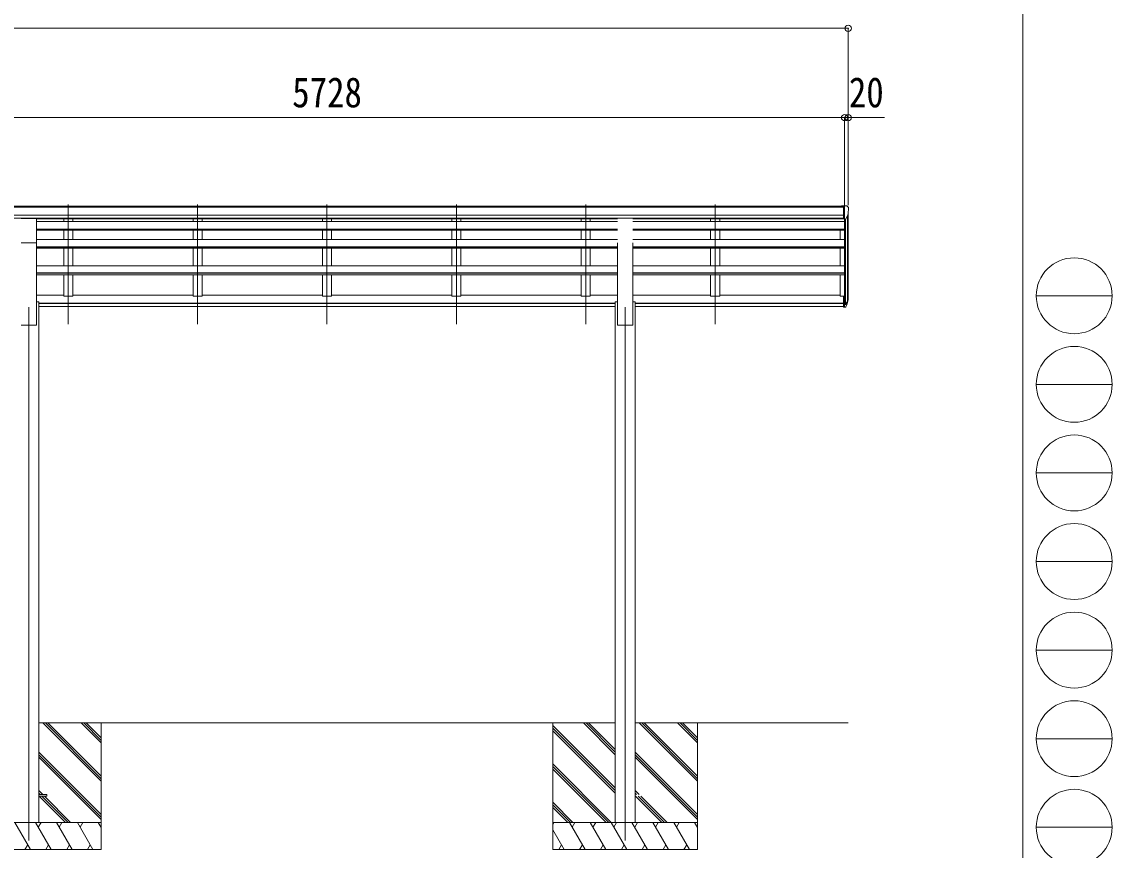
# Model space of a CAD drawing. Units: millimetres at full size. Extents: x -9783 to 9892, y -6828 to 6752.
# Drawn here: x 3858 to 9892, y -4330 to 252 of the extents above; entities that cross this region are included whole.
import ezdxf
from ezdxf.enums import TextEntityAlignment as Align

# ---------------------------------------------------------------- set-up
doc = ezdxf.new("R2010")
doc.units = ezdxf.units.MM
doc.header["$LTSCALE"] = 35
doc.header["$PDMODE"] = 32
doc.header["$PDSIZE"] = 35
for name, color, linetype, lineweight in [('0-0_0', 7, 'Continuous', 9), ('0-1_本体', 4, 'Continuous', 9), ('0-2_部品', 7, 'Continuous', 9), ('0-8_PARTS2', 2, 'Continuous', 9), ('0-A_寸法', 6, 'Continuous', 9), ('F-0_240', 7, 'Continuous', 9)]:
    doc.layers.add(name, color=color, linetype=linetype, lineweight=lineweight)
doc.styles.add('ＭＳ ゴシック', font='')
doc.styles.get('ＭＳ ゴシック').set_extended_font_data('MS Gothic')

msp = doc.modelspace()

# ---------------------------------------------------------------- linework, layer by layer
at = {"layer": '0-0_0'}
for p, q in [((7141.99, -3626.18), (3951.99, -3626.18)), ((4296.99, -3948.64), (3974.53, -3626.18)), ((4296.99, -3934.5), (3988.67, -3626.18)), ((4296.99, -3920.36), (4002.81, -3626.18)), ((4296.99, -3736.51), (4186.66, -3626.18)), ((4296.99, -3722.37), (4200.8, -3626.18)), ((4296.99, -3708.23), (4214.95, -3626.18)), ((4296.99, -3626.18), (4296.99, -4326.18)), ((6796.99, -3626.18), (6796.99, -4326.18)), ((7141.99, -3985.86), (6796.99, -3640.86)), ((7141.99, -4000), (6796.99, -3655)), ((7141.99, -4014.14), (6796.99, -3669.14)), ((7141.99, -3802.01), (6966.16, -3626.18)), ((7141.99, -3787.87), (6980.3, -3626.18)), ((7141.99, -3773.73), (6994.45, -3626.18)), ((8430.99, -3626.18), (7251.99, -3626.18)), ((7596.99, -3948.64), (7274.53, -3626.18)), ((7596.99, -3934.5), (7288.67, -3626.18)), ((7596.99, -3920.36), (7302.81, -3626.18)), ((7596.99, -3736.51), (7486.66, -3626.18)), ((7596.99, -3722.37), (7500.8, -3626.18)), ((7596.99, -3708.23), (7514.95, -3626.18)), ((7596.99, -3626.18), (7596.99, -4326.18)), ((4296.99, -4132.49), (3951.99, -3787.49)), ((7596.99, -4132.49), (7251.99, -3787.49)), ((4296.99, -4146.63), (3951.99, -3801.63)), ((4296.99, -4160.77), (3951.99, -3815.78)), ((7120.19, -4176.18), (6796.99, -3852.99)), ((7596.99, -4146.63), (7251.99, -3801.63)), ((7596.99, -4160.77), (7251.99, -3815.78)), ((7106.04, -4176.18), (6796.99, -3867.13)), ((7091.9, -4176.18), (6796.99, -3881.28)), ((3974.05, -4021.68), (3951.99, -3999.62)), ((3959.91, -4021.68), (3951.99, -4013.77)), ((4100.27, -4176.18), (3954.77, -4030.68)), ((4114.41, -4176.18), (3968.91, -4030.68)), ((4128.55, -4176.18), (3983.05, -4030.68)), ((7274.05, -4021.68), (7251.99, -3999.62)), ((7259.91, -4021.68), (7251.99, -4013.77)), ((7400.27, -4176.18), (7254.77, -4030.68)), ((7414.41, -4176.18), (7268.91, -4030.68)), ((7428.55, -4176.18), (7283.05, -4030.68)), ((6908.05, -4176.18), (6796.99, -4065.12)), ((6893.91, -4176.18), (6796.99, -4079.26)), ((6879.77, -4176.18), (6796.99, -4093.41)), ((3496.99, -4176.18), (4296.99, -4176.18)), ((3905.84, -4326.18), (3819.23, -4176.18)), ((4021.31, -4326.18), (3934.7, -4176.18)), ((3949.71, -4202.16), (3964.71, -4176.18)), ((4136.78, -4326.18), (4050.17, -4176.18)), ((4065.18, -4202.16), (4080.18, -4176.18)), ((4252.25, -4326.18), (4165.64, -4176.18)), ((4180.64, -4202.16), (4195.65, -4176.18)), ((4296.99, -4203.68), (4281.11, -4176.18)), ((6796.99, -4176.18), (7596.99, -4176.18)), ((6802.82, -4176.18), (6796.99, -4186.28)), ((6859.43, -4326.18), (6796.99, -4218.04)), ((6974.9, -4326.18), (6888.29, -4176.18)), ((6918.29, -4176.18), (6903.29, -4202.16)), ((7090.37, -4326.18), (7003.76, -4176.18)), ((7018.76, -4202.16), (7033.76, -4176.18)), ((7205.84, -4326.18), (7119.23, -4176.18)), ((7134.23, -4202.16), (7149.24, -4176.18)), ((7321.31, -4326.18), (7234.7, -4176.18)), ((7249.71, -4202.16), (7264.71, -4176.18)), ((7436.78, -4326.18), (7350.17, -4176.18)), ((7365.18, -4202.16), (7380.18, -4176.18)), ((7552.25, -4326.18), (7465.64, -4176.18)), ((7480.64, -4202.16), (7495.65, -4176.18)), ((7596.99, -4203.68), (7581.11, -4176.18)), ((4296.99, -4326.18), (3496.99, -4326.18)), ((3890.84, -4300.2), (3875.84, -4326.18)), ((4006.31, -4300.2), (3991.31, -4326.18)), ((4121.78, -4300.2), (4106.78, -4326.18)), ((4237.25, -4300.2), (4222.25, -4326.18)), ((7596.99, -4326.18), (6796.99, -4326.18)), ((6844.43, -4300.2), (6829.43, -4326.18)), ((6959.9, -4300.2), (6944.9, -4326.18)), ((7075.37, -4300.2), (7060.37, -4326.18)), ((7190.84, -4300.2), (7175.84, -4326.18)), ((7306.31, -4300.2), (7291.31, -4326.18)), ((7421.78, -4300.2), (7406.78, -4326.18)), ((7537.25, -4300.2), (7522.25, -4326.18))]:
    msp.add_line(p, q, dxfattribs=at)
at = {"layer": '0-1_本体'}
for p, q in [((8404.49, -773.11), (2689.49, -773.11)), ((8404.49, -767.76), (2699.49, -767.76)), ((8404.49, -816.63), (2689.49, -816.63)), ((8404.49, -834.3), (2689.49, -834.3)), ((7154.49, -836.79), (3939.49, -836.79)), ((4089.99, -836.79), (4089.99, -852.53)), ((4139.99, -836.79), (4139.99, -852.53)), ((4805.99, -836.68), (4805.99, -852.95)), ((4855.99, -836.68), (4855.99, -852.95)), ((5521.99, -836.68), (5521.99, -852.95)), ((5571.99, -836.68), (5571.99, -852.95)), ((6237.99, -836.68), (6237.99, -852.95)), ((6287.99, -836.68), (6287.99, -852.95)), ((6953.99, -836.68), (6953.99, -852.95)), ((7003.99, -836.68), (7003.99, -852.95)), ((7239.49, -836.68), (8404.49, -836.68)), ((7669.99, -836.68), (7669.99, -852.95)), ((7719.99, -836.68), (7719.99, -852.95)), ((8410.99, -838.14), (8410.99, -1264.74)), ((8416.99, -838.66), (8416.99, -1309.18)), ((8426.71, -823.31), (8426.71, -1291.18)), ((8430.99, -1266.91), (8430.99, -804.51)), ((3939.49, -852.53), (7154.49, -852.53)), ((7154.49, -894.23), (3939.49, -894.23)), ((7154.49, -895.92), (3939.49, -895.92)), ((7154.49, -900.33), (3939.49, -900.33)), ((4089.99, -900.33), (4089.99, -951.32)), ((4089.99, -900.74), (4089.99, -906.51)), ((4139.99, -900.33), (4139.99, -951.32)), ((4139.99, -900.74), (4139.99, -906.51)), ((4805.99, -900.33), (4805.99, -951.32)), ((4805.99, -900.74), (4805.99, -906.51)), ((4855.99, -900.33), (4855.99, -951.32)), ((4855.99, -900.74), (4855.99, -906.51)), ((5521.99, -900.33), (5521.99, -951.32)), ((5521.99, -900.74), (5521.99, -906.51)), ((5571.99, -900.33), (5571.99, -951.32)), ((5571.99, -900.74), (5571.99, -906.51)), ((6237.99, -900.33), (6237.99, -951.32)), ((6237.99, -900.74), (6237.99, -906.51)), ((6287.99, -900.33), (6287.99, -951.32)), ((6287.99, -900.74), (6287.99, -906.51)), ((6953.99, -900.33), (6953.99, -951.32)), ((6953.99, -900.74), (6953.99, -906.51)), ((7003.99, -900.33), (7003.99, -906.1)), ((7003.99, -900.33), (7003.99, -951.31)), ((7239.49, -852.53), (8410.99, -852.53)), ((8410.99, -894.23), (7239.49, -894.23)), ((8410.99, -895.92), (7239.49, -895.92)), ((8410.99, -900.33), (7239.49, -900.33)), ((7669.99, -900.33), (7669.99, -906.1)), ((7669.99, -900.33), (7669.99, -951.31)), ((7719.99, -900.33), (7719.99, -906.1)), ((7719.99, -900.33), (7719.99, -951.31)), ((8385.99, -951.31), (8385.99, -900.33)), ((7154.49, -951.32), (3939.49, -951.32)), ((8410.99, -951.32), (7239.49, -951.32)), ((3939.49, -1426.17), (3939.49, -970.54)), ((7154.49, -991.97), (3939.49, -991.97)), ((7154.49, -993.65), (3939.49, -993.65)), ((7154.49, -1000.38), (3939.49, -1000.38)), ((4089.99, -1000.77), (4089.99, -1097.05)), ((4139.99, -1000.77), (4139.99, -1097.05)), ((4805.99, -1000.77), (4805.99, -1097.05)), ((4855.99, -1000.77), (4855.99, -1097.05)), ((5521.99, -1000.77), (5521.99, -1097.05)), ((5571.99, -1000.77), (5571.99, -1097.05)), ((6237.99, -1000.77), (6237.99, -1097.05)), ((6287.99, -1000.77), (6287.99, -1097.05)), ((6953.99, -1000.36), (6953.99, -1097.05)), ((7003.99, -1000.36), (7003.99, -1097.05)), ((7154.49, -1426.17), (7154.49, -970.54)), ((7239.49, -1426.17), (7239.49, -970.54)), ((8410.99, -991.97), (7239.49, -991.97)), ((8410.99, -993.65), (7239.49, -993.65)), ((8410.99, -1000.38), (7239.49, -1000.38)), ((7669.99, -1000.36), (7669.99, -1097.05)), ((7719.99, -1000.36), (7719.99, -1097.05)), ((8385.99, -1097.05), (8385.99, -1000.36)), ((7154.49, -1097.05), (3939.49, -1097.05)), ((3939.49, -1136.52), (7154.49, -1136.52)), ((3939.49, -1138.19), (7154.49, -1138.19)), ((8410.99, -1097.05), (7239.49, -1097.05)), ((7239.49, -1136.52), (8410.99, -1136.52)), ((7239.49, -1138.19), (8410.99, -1138.19)), ((3939.49, -1147.24), (7154.49, -1147.24)), ((4139.99, -1147.24), (4139.99, -1265.57)), ((4855.99, -1147.24), (4855.99, -1265.57)), ((5571.99, -1147.24), (5571.99, -1265.57)), ((6287.99, -1147.24), (6287.99, -1265.57)), ((7003.99, -1147.24), (7003.99, -1265.57)), ((7239.49, -1147.24), (8410.99, -1147.24)), ((7719.99, -1147.24), (7719.99, -1265.57)), ((8385.99, -1265.57), (8385.99, -1147.65)), ((4089.99, -1260.36), (3939.49, -1260.36)), ((4805.99, -1260.36), (4139.99, -1260.36)), ((5521.99, -1260.36), (4855.99, -1260.36)), ((6237.99, -1260.36), (5571.99, -1260.36)), ((6953.99, -1260.36), (6287.99, -1260.36)), ((7154.49, -1260.36), (7003.99, -1260.36)), ((7669.99, -1260.36), (7239.49, -1260.36)), ((8385.99, -1260.36), (7719.99, -1260.36)), ((8404.49, -1265.57), (8385.99, -1265.57)), ((3951.99, -1296.17), (3939.49, -1296.17)), ((3951.99, -1296.17), (3951.99, -4176.17)), ((7141.99, -1304.66), (3951.99, -1304.66)), ((7141.99, -1306.04), (3951.99, -1306.04)), ((7141.99, -1323.22), (3951.99, -1323.22)), ((7141.99, -1296.17), (7141.99, -4176.17)), ((7154.49, -1296.17), (7141.99, -1296.17)), ((7251.99, -1296.17), (7239.49, -1296.17)), ((7251.99, -1296.17), (7251.99, -4176.17)), ((8404.49, -1304.66), (7251.99, -1304.66)), ((8404.49, -1306.04), (7251.99, -1306.04)), ((8404.49, -1323.22), (7251.99, -1323.22)), ((3939.49, -1426.17), (3854.49, -1426.17)), ((7239.49, -1426.17), (7154.49, -1426.17))]:
    msp.add_line(p, q, dxfattribs=at)
for points in [[(4089.99, -1147.24), (4089.99, -1265.57), (4139.99, -1265.57)], [(4805.99, -1147.24), (4805.99, -1265.57), (4855.99, -1265.57)], [(5521.99, -1147.24), (5521.99, -1265.57), (5571.99, -1265.57)], [(6237.99, -1147.24), (6237.99, -1265.57), (6287.99, -1265.57)], [(6953.99, -1147.24), (6953.99, -1265.57), (7003.99, -1265.57)], [(7669.99, -1147.24), (7669.99, -1265.57), (7719.99, -1265.57)]]:
    msp.add_lwpolyline(points, dxfattribs=at)
at = {"layer": '0-2_部品'}
for p, q in [((8404.49, -766.16), (8394.49, -766.25)), ((8394.49, -767.77), (8394.49, -766.25)), ((8404.49, -838.15), (8404.49, -766.16)), ((8422.99, -766.16), (8404.49, -766.16)), ((8410.99, -839.15), (8410.99, -766.16)), ((8422.99, -766.16), (8425.33, -766.31)), ((8426.08, -766.73), (8430.15, -772.54)), ((8432.99, -775.53), (8432.99, -776.16)), ((3854.49, -836.4), (3939.49, -836.4)), ((3939.49, -970.55), (3939.49, -836.4)), ((8404.49, -838.15), (8410.99, -838.15)), ((8410.99, -839.15), (8416.2, -838.83)), ((8418.62, -837.33), (8427.89, -821.27)), ((3854.49, -970.55), (3939.49, -970.55)), ((8404.49, -1264.75), (8404.49, -1325.81)), ((8404.49, -1264.75), (8410.99, -1264.75)), ((8410.99, -1264.75), (8410.99, -1326.63)), ((8404.49, -1303.06), (8410.99, -1303.06)), ((8404.49, -1308.46), (8410.99, -1308.46)), ((8404.49, -1325.81), (8410.99, -1325.81)), ((8410.99, -1309.46), (8416.13, -1309.46)), ((8410.99, -1311.46), (8415.84, -1311.46)), ((8410.99, -1326.63), (8415.84, -1326.63)), ((8417.43, -1308.71), (8427.18, -1290.3)), ((8428.6, -1290.79), (8418.44, -1309.96)), ((8426.01, -1307.64), (8418.44, -1325.13))]:
    msp.add_line(p, q, dxfattribs=at)
at = {"layer": '0-2_部品', "color": 4}
for p, q in [((3996.99, -4021.68), (3951.99, -4021.68)), ((3996.99, -4030.68), (3951.99, -4030.68)), ((3996.99, -4021.68), (3996.99, -4030.68))]:
    msp.add_line(p, q, dxfattribs=at)
at = {"layer": '0-2_部品'}
for centre, radius, start, end in [((8425.26, -767.3), 1, 35, 86.5), ((8230.99, -776.16), 202, 347.09739, 0), ((8429.99, -775.53), 3, 0, 87), ((8416.02, -835.83), 3, 273.5, 330), ((8343.05, -1264.34), 88.05, 342.78929, 2.77608), ((8342.33, -1268.62), 89.07, 345.58812, 5.50424), ((8415.84, -1308.46), 3, 270, 330), ((8415.84, -1323.63), 3, 270, 330), ((8416.13, -1307.96), 1.5, 270, 330), ((8297.78, -1271.57), 133.22, 344.28698, 356.72013)]:
    msp.add_arc(centre, radius, start, end, dxfattribs=at)
at = {"layer": '0-8_PARTS2'}
for p, q in [((4114.99, -1419.98), (4114.99, -757.45)), ((4830.99, -1419.98), (4830.99, -757.45)), ((5546.99, -1419.98), (5546.99, -757.45)), ((6262.99, -1419.98), (6262.99, -757.45)), ((6978.99, -1419.98), (6978.99, -757.45)), ((7694.99, -1419.98), (7694.99, -757.45)), ((3896.99, -1326.18), (3896.99, -4276.18)), ((7196.99, -1326.18), (7196.99, -4276.18))]:
    msp.add_line(p, q, dxfattribs=at)
at = {"layer": '0-A_寸法'}
for p, q in [((8430.99, 216.48), (-3065.01, 216.48)), ((8430.99, 216.48), (8430.99, -762)), ((8410.99, -277.82), (2682.99, -277.82)), ((8410.99, -277.82), (8410.99, -762)), ((8410.99, -277.82), (8410.99, -762)), ((8410.99, -277.82), (8430.99, -277.82)), ((8430.99, -277.82), (8430.99, -762)), ((8430.99, -277.82), (8630.99, -277.82))]:
    msp.add_line(p, q, dxfattribs=at)
for p in [(8430.99, 216.48), (8410.99, -277.82), (8430.99, -277.82)]:
    msp.add_point(p, dxfattribs=at)
at = {"layer": 'F-0_240', "color": 5}
msp.add_line((9396.97, 6751.9), (9396.97, -6828.1), dxfattribs=at)
at = {"layer": 'F-0_240', "color": 4}
for p, q in [((9471.77, -1263.1), (9891.77, -1263.1)), ((9471.77, -1753.1), (9891.77, -1753.1)), ((9471.77, -2243.1), (9891.77, -2243.1)), ((9471.77, -2733.1), (9891.77, -2733.1)), ((9471.77, -3223.1), (9891.77, -3223.1)), ((9471.77, -3713.1), (9891.77, -3713.1)), ((9471.77, -4203.1), (9891.77, -4203.1))]:
    msp.add_line(p, q, dxfattribs=at)
for centre in [(9681.77, -1263.1), (9681.77, -1753.1), (9681.77, -2243.1), (9681.77, -2733.1), (9681.77, -3223.1), (9681.77, -3713.1), (9681.77, -4203.1)]:
    msp.add_circle(centre, 210, dxfattribs=at)

# ---------------------------------------------------------------- texts
at = {"layer": '0-A_寸法', "color": 7, "style": 'ＭＳ ゴシック', "width": 0.85}
for s, p in [('5728', (5354.49, -270.82)), ('20', (8434.74, -270.82))]:
    msp.add_text(s, height=166.8, dxfattribs=at).set_placement(p, align=Align.BOTTOM_LEFT)

doc.saveas('drawing.dxf')
